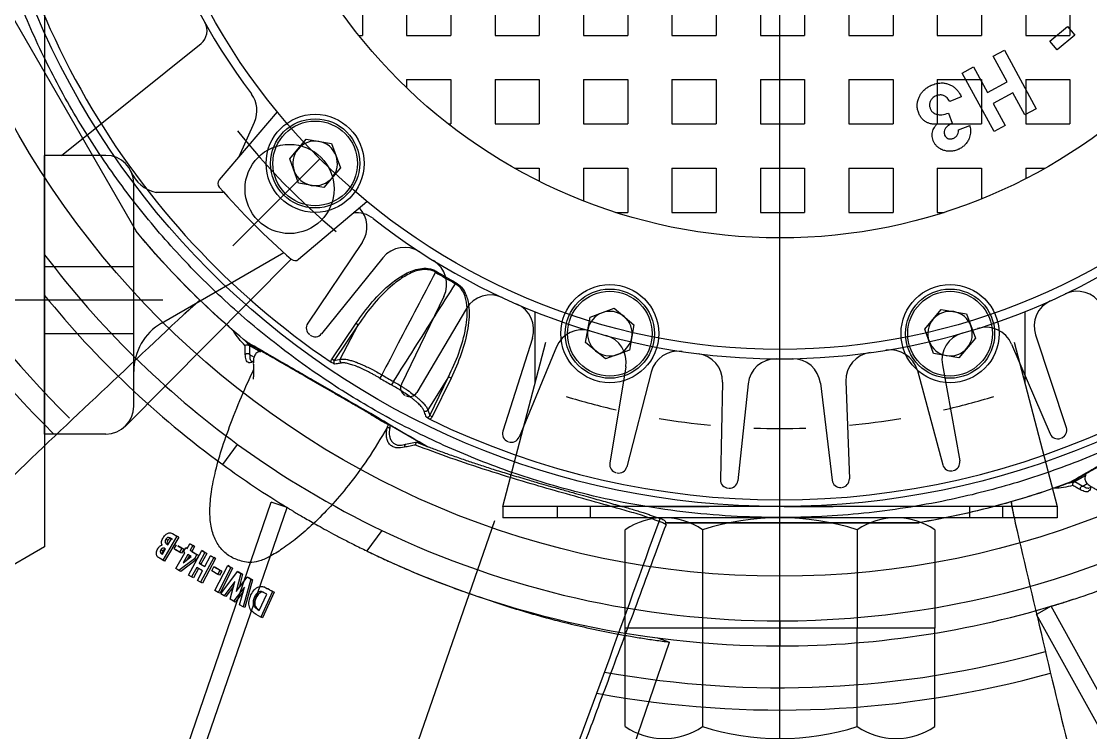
# Model space of a CAD drawing. Header units: millimetres. Extents: x 89978 to 501025, y -351975 to 835730.
# Drawn here: x 272101.5 to 272293.4, y -165627 to -165499.4 of the extents above; entities that cross this region are included whole.
import ezdxf

# ---------------------------------------------------------------- set-up
doc = ezdxf.new("R2010")
doc.units = ezdxf.units.MM
doc.header["$LTSCALE"] = 150
for name, pattern in [('C_SOLID_M', [0]), ('CENTER', [50.8, 31.75, -6.35, 6.35, -6.35]), ('DIVIDEX2', [63.5, 25.4, -12.7, 0, -12.7, 0, -12.7])]:
    doc.linetypes.add(name, pattern=pattern)
doc.layers.add('------00 Load Bank', color=3, linetype='Continuous')

# ---------------------------------------------------------------- blocks, each defined once
blk = doc.blocks.new('A$C02650c35')
h = blk.add_hatch()
h.set_pattern_fill('SQUARE', color=0, scale=2.5, style=0)
h.set_pattern_definition([(0, (-1352.2724, -53.854), (0, 7.9375), [7.9375, -7.9375]), (90, (-1352.2724, -53.854), (-7.9375, 5e-16), [7.9375, -7.9375])])
h.paths.add_polyline_path([(510, 542.5), (510, 555), (522.5, 555), (522.5, 639.32, 0.414214), (425.68, 542.5)])
h.paths.add_polyline_path([(619.32, 542.5, 0.414214), (522.5, 639.32), (522.5, 555), (535, 555), (535, 542.5)])
h.paths.add_polyline_path([(535, 530), (522.5, 530), (522.5, 445.68, 0.414214), (619.32, 542.5), (535, 542.5)])
h.paths.add_polyline_path([(510, 530), (510, 542.5), (425.68, 542.5, 0.414214), (522.5, 445.68), (522.5, 530)])
at = {"color": 0, "linetype": 'Continuous', "lineweight": 25}
for p, q in [((888.03, 703.5), (685.38, 591.17)), ((889.48, 700.88), (686.84, 588.55)), ((663.09, 594.8), (644.45, 627.07)), ((663.03, 595.43), (661.87, 597.45)), ((663.82, 596.87), (663.36, 597.67)), ((664.18, 597.96), (664.1, 598.09)), ((581.38, 594.11), (582.96, 595.41)), ((582.96, 595.41), (585.57, 592.24)), ((663.03, 595.43), (663.82, 596.87)), ((663.07, 595.36), (663.03, 595.43)), ((663.29, 594.22), (663.08, 595.36)), ((583.99, 590.94), (581.38, 594.11)), ((585.57, 592.24), (583.99, 590.94)), ((685.38, 591.17), (686.84, 588.55)), ((585.63, 582.79), (596.13, 588.49)), ((596.13, 588.49), (597.23, 586.47)), ((597.23, 586.47), (593.27, 584.32)), ((593.27, 584.32), (595.17, 580.8)), ((670.46, 584.74), (670.68, 584.78)), ((586.73, 580.77), (585.63, 582.79)), ((591.33, 583.27), (586.73, 580.77)), ((593.24, 579.76), (591.33, 583.27)), ((595.17, 580.8), (599.13, 582.95)), ((599.13, 582.95), (600.23, 580.94)), ((588.64, 577.26), (593.24, 579.76)), ((600.23, 580.94), (589.73, 575.24)), ((589.73, 575.24), (588.64, 577.26)), ((599.95, 574.56), (599.15, 576.58)), ((632.14, 571.45), (632.93, 576)), ((632.93, 576), (637.27, 577.59)), ((637.27, 577.59), (640.82, 574.63)), ((593.99, 575.06), (594.81, 572.98)), ((640.82, 574.63), (640.02, 570.08)), ((596.93, 572.73), (598.73, 573.44)), ((635.69, 568.49), (632.14, 571.45)), ((640.02, 570.08), (635.69, 568.49)), ((670.4, 521.91), (670.4, 567.5)), ((670.4, 567.5), (670.4, 521.93)), ((692.5, 542.5), (688, 542.5)), ((688, 542.5), (692.5, 542.5)), ((691.07, 520.52), (691.82, 522.69)), ((910.7, 447.32), (691.82, 522.69)), ((669.59, 520.89), (669.6, 520.8)), ((631.93, 512.75), (634.89, 516.3)), ((634.89, 516.3), (639.44, 515.5)), ((639.44, 515.5), (641.03, 511.17)), ((633.52, 508.42), (631.93, 512.75)), ((641.03, 511.17), (638.07, 507.62)), ((638.07, 507.62), (633.52, 508.42)), ((683.66, 488.39), (683.66, 488.4)), ((627.34, 484.35), (627.53, 484.24)), ((644.45, 483.46), (644.24, 483.02)), ((644.24, 483.02), (650.13, 479.28)), ((651.19, 479.63), (644.24, 483.02)), ((644.45, 483.46), (651.4, 480.07)), ((625.28, 480.78), (625.46, 480.67)), ((651.4, 480.07), (651.19, 479.63)), ((638.09, 446.9), (656.72, 479.17)), ((650.13, 479.28), (651.19, 479.63)), ((655.96, 477.36), (656.37, 475.26)), ((645.07, 473.13), (645.68, 472.78)), ((656.27, 473.36), (656.37, 473.51)), ((643.87, 471.03), (644.47, 470.68)), ((671.77, 471.02), (675.47, 468.33)), ((634.61, 466.41), (634.88, 466.81)), ((641.07, 463.58), (634.88, 466.81)), ((634.88, 466.81), (641.29, 462.49)), ((641.01, 462.09), (634.61, 466.41)), ((602.39, 462.02), (606.73, 463.61)), ((606.73, 463.61), (610.28, 460.65)), ((641.29, 462.49), (641.07, 463.58)), ((601.6, 457.47), (602.39, 462.02)), ((641.01, 462.09), (641.29, 462.49)), ((610.28, 460.65), (609.48, 456.1)), ((605.15, 454.51), (601.6, 457.47)), ((609.48, 456.1), (605.15, 454.51)), ((667.66, 454.02), (666.69, 451.19)), ((886.73, 378.59), (667.66, 454.02)), ((885.76, 375.76), (666.69, 451.19)), ((682.28, 450.57), (682.76, 451.39)), ((682.41, 450.87), (682.64, 451.28)), ((682.64, 451.28), (682.88, 451.69)), ((682.88, 451.69), (682.76, 451.39)), ((682.76, 451.39), (687.32, 449.3)), ((682.88, 451.69), (687.44, 449.6)), ((638.61, 447.26), (639.77, 449.28)), ((682.41, 450.87), (682.28, 450.57)), ((683.2, 450.37), (683.01, 450.04)), ((686.13, 449.02), (683.2, 450.37)), ((687.32, 449.3), (686.84, 448.47)), ((687.44, 449.6), (687.32, 449.3)), ((687.44, 449.6), (687.36, 449.46)), ((638.57, 447.19), (638.61, 447.26)), ((638.61, 447.26), (640.25, 447.3)), ((640.25, 447.3), (640.71, 448.1)), ((641.37, 447.53), (641.44, 447.67)), ((680.14, 446.87), (680.5, 447.5)), ((680.28, 447.19), (680.64, 447.82)), ((680.64, 447.82), (680.5, 447.5)), ((680.5, 447.5), (685.49, 446.14)), ((680.64, 447.82), (685.62, 446.44)), ((683.84, 448.47), (683.71, 448.16)), ((685.17, 448.26), (685.05, 447.96)), ((686.1, 449.07), (685.98, 448.77)), ((685.98, 448.77), (686.13, 449.02)), ((637.69, 446.44), (638.57, 447.19)), ((679.12, 445.12), (679.48, 445.73)), ((679.26, 445.43), (679.12, 445.12)), ((679.26, 445.43), (679.62, 446.05)), ((679.62, 446.05), (679.48, 445.73)), ((679.48, 445.73), (682.72, 444.88)), ((679.62, 446.05), (682.03, 445.41)), ((680.28, 447.19), (680.14, 446.87)), ((682.72, 444.88), (680.14, 446.87)), ((685.12, 445.49), (681.94, 446.37)), ((681.94, 446.37), (684.48, 444.39)), ((682.77, 446.14), (684.62, 444.7)), ((685.49, 446.14), (685.12, 445.49)), ((685.62, 446.44), (685.49, 446.14)), ((659.98, 442.5), (656.34, 445.15)), ((678.1, 443.36), (678.43, 443.93)), ((678.25, 443.68), (678.1, 443.36)), ((678.25, 443.68), (678.58, 444.25)), ((678.58, 444.25), (678.43, 443.93)), ((678.43, 443.93), (682.9, 441.67)), ((678.58, 444.25), (683.05, 441.99)), ((683.16, 442.12), (679.12, 445.12)), ((684.13, 443.8), (680.94, 444.65)), ((680.94, 444.65), (683.51, 442.73)), ((681.82, 444.41), (683.66, 443.05)), ((684.48, 444.39), (684.13, 443.8)), ((684.62, 444.7), (684.48, 444.39)), ((682.56, 441.08), (678.1, 443.36)), ((678.3, 440.9), (678.93, 441.98)), ((678.46, 441.22), (679.09, 442.31)), ((679.09, 442.31), (678.93, 441.98)), ((678.93, 441.98), (679.67, 441.6)), ((679.67, 441.6), (679.04, 440.51)), ((679.09, 442.31), (679.83, 441.92)), ((679.83, 441.92), (679.67, 441.6)), ((682.9, 441.67), (682.56, 441.08)), ((683.05, 441.99), (682.9, 441.67)), ((683.51, 442.73), (683.16, 442.12)), ((683.66, 443.05), (683.51, 442.73)), ((675.59, 439.07), (675.89, 439.6)), ((675.89, 439.6), (675.72, 439.27)), ((675.89, 439.6), (677.81, 438.56)), ((676.32, 440.3), (676.64, 440.85)), ((676.49, 440.63), (676.32, 440.3)), ((678.25, 439.28), (676.32, 440.3)), ((676.49, 440.63), (676.81, 441.17)), ((676.81, 441.17), (676.64, 440.85)), ((676.64, 440.85), (681.06, 438.51)), ((676.81, 441.17), (681.22, 438.83)), ((678.46, 441.22), (678.3, 440.9)), ((679.04, 440.51), (678.3, 440.9)), ((675.35, 436.6), (676.07, 437.83)), ((675.41, 438.73), (675.72, 439.27)), ((675.59, 439.07), (675.41, 438.73)), ((679.8, 436.34), (675.41, 438.73)), ((675.72, 439.27), (677.64, 438.23)), ((675.89, 437.54), (676.25, 438.16)), ((676.25, 438.16), (676.07, 437.83)), ((676.07, 437.83), (676.87, 437.39)), ((676.25, 438.16), (677.04, 437.72)), ((677.04, 437.72), (676.87, 437.39)), ((677.04, 437.72), (679.13, 434.94)), ((677.64, 438.23), (678.25, 439.28)), ((677.81, 438.56), (677.64, 438.23)), ((677.81, 438.56), (678.23, 439.28)), ((679.04, 438.85), (678.43, 437.8)), ((678.43, 437.8), (680.12, 436.88)), ((678.6, 438.13), (680.29, 437.21)), ((680.74, 437.95), (679.04, 438.85)), ((681.06, 438.51), (680.74, 437.95)), ((681.22, 438.83), (681.06, 438.51)), ((674.16, 436.59), (674.46, 437.1)), ((674.35, 436.92), (674.16, 436.59)), ((675.05, 436.08), (674.16, 436.59)), ((674.35, 436.92), (674.5, 437.18)), ((674.65, 437.43), (674.46, 437.1)), ((674.46, 437.1), (675.35, 436.6)), ((674.5, 437.18), (674.65, 437.43)), ((674.65, 437.43), (675.54, 436.93)), ((675.1, 436.16), (674.91, 435.83)), ((674.91, 435.83), (675.05, 436.08)), ((675.63, 435.42), (674.91, 435.83)), ((675.54, 436.93), (675.35, 436.6)), ((675.54, 436.93), (675.89, 437.54)), ((676.46, 436.83), (676.08, 436.19)), ((676.08, 436.19), (677.57, 435.36)), ((676.27, 436.52), (677, 436.11)), ((677.57, 435.36), (676.46, 436.83)), ((676.87, 437.39), (678.95, 434.61)), ((680.12, 436.88), (679.8, 436.34)), ((680.29, 437.21), (680.12, 436.88)), ((633.06, 435.48), (633.21, 435.32)), ((672.35, 433.47), (672.79, 434.23)), ((672.99, 434.57), (672.79, 434.23)), ((672.79, 434.23), (677.1, 431.7)), ((672.99, 434.57), (677.3, 432.03)), ((675.1, 433.74), (674.38, 434.16)), ((674.54, 434.43), (674.94, 435.13)), ((674.94, 435.12), (674.54, 434.43)), ((674.9, 435.05), (675.14, 435.46)), ((675.14, 435.46), (674.94, 435.13)), ((674.94, 435.13), (675.67, 434.71)), ((675.3, 434.07), (675.1, 433.74)), ((675.14, 435.46), (675.86, 435.05)), ((675.67, 434.71), (675.27, 434.03)), ((675.48, 434.39), (675.3, 434.07)), ((675.78, 435.67), (675.63, 435.42)), ((675.86, 435.05), (675.67, 434.71)), ((678.63, 434.06), (675.78, 435.67)), ((678.95, 434.61), (678.63, 434.06)), ((679.13, 434.94), (678.95, 434.61)), ((673.28, 433.29), (673.2, 433.15)), ((673.28, 433.29), (673.2, 433.15)), ((674.38, 432.63), (673.28, 433.29)), ((673.56, 432.59), (673.36, 432.26)), ((674.31, 432.52), (674.38, 432.63)), ((675.1, 432.21), (675.02, 432.08)), ((675.1, 432.21), (675.02, 432.08)), ((676.04, 431.65), (675.1, 432.21)), ((677.3, 432.03), (677.1, 431.7)), ((677.3, 432.03), (677.17, 431.8)), ((675.46, 431.69), (675.25, 431.36)), ((675.95, 431.5), (676.04, 431.65)), ((677.1, 431.7), (676.84, 431.25)), ((677.04, 431.58), (676.84, 431.25)), ((677.17, 431.8), (677.04, 431.58)), ((578.83, 404.24), (618.1, 426.91)), ((370.3, 410.5), (672.07, 410.5)), ((370.3, 410.5), (672.07, 410.5))]:
    blk.add_line(p, q, dxfattribs=at)
at = {"color": 0}
for p, q in [((636.72, 588.39), (653.33, 593.91)), ((638.02, 584.55), (667.5, 592.27)), ((667.5, 592.27), (667.5, 492.73)), ((638.36, 584.08), (654.44, 591)), ((645.47, 586.5), (632.67, 586.5)), ((667.5, 587.1), (667.5, 497.9)), ((669.5, 582.5), (667.5, 582.5)), ((667.5, 576.5), (669.5, 576.5)), ((642.09, 571.67), (659.32, 574.77)), ((643.1, 567.17), (660, 571.72)), ((671.65, 570.28), (689.31, 570.28)), ((689.31, 570.28), (689.31, 514.72)), ((706.97, 570.28), (689.31, 570.28)), ((689.31, 570.28), (689.31, 514.72)), ((669.5, 563.33), (669.5, 521.67)), ((645.02, 554.35), (662.52, 554.97)), ((671.65, 556.39), (689.31, 556.39)), ((706.97, 556.39), (689.31, 556.39)), ((645.38, 549.76), (662.76, 551.86)), ((645.46, 536.8), (662.87, 534.92)), ((645.16, 532.2), (662.66, 531.8)), ((671.65, 528.61), (706.97, 528.61)), ((643.4, 519.36), (660.36, 515.02)), ((642.45, 514.85), (659.72, 511.96)), ((689.31, 514.72), (671.65, 514.72)), ((706.97, 514.72), (689.31, 514.72)), ((669.5, 508.5), (667.5, 508.5)), ((638.87, 502.39), (655.05, 495.68)), ((667.5, 502.5), (669.5, 502.5)), ((667.5, 492.73), (638.02, 500.45)), ((632.67, 498.5), (645.47, 498.5)), ((637.29, 498.06), (653.97, 492.75)), ((631.98, 486.23), (647.03, 477.29)), ((629.8, 482.17), (645.55, 474.54)), ((622.86, 471.22), (636.49, 460.23)), ((623.15, 456.09), (612.75, 468.32)), ((620.12, 467.52), (634.63, 457.72)), ((620.74, 444.26), (605.1, 459.9)), ((634.61, 431.5), (621.95, 453.44)), ((653.08, 424.99), (623.11, 454.75)), ((596.68, 452.25), (608.91, 441.85)), ((604.72, 445.41), (598.52, 448.18)), ((611.14, 442.55), (611.14, 430.5)), ((604.5, 413.5), (584.45, 438.58)), ((649.5, 426.5), (609.5, 426.5)), ((604.5, 421.5), (604.5, 410.5)), ((654.5, 421.5), (654.5, 410.5)), ((370.3, 410.5), (674.7, 410.5)), ((370.3, 410.5), (674.7, 410.5)), ((654.5, 410.5), (604.5, 410.5))]:
    blk.add_line(p, q, dxfattribs=at)
at = {"color": 0, "linetype": 'Continuous'}
for p, q in [((667.5, 592.27), (669.5, 592.27)), ((669.5, 592.27), (669.5, 492.73)), ((667.5, 492.73), (669.5, 492.73)), ((674.7, 410.5), (776.67, 233.89)), ((674.7, 410.5), (776.67, 233.89))]:
    blk.add_line(p, q, dxfattribs=at)
at = {"color": 0, "linetype": 'C_SOLID_M'}
blk.add_line((667.5, 580.51), (667.5, 501.51), dxfattribs=at)
at = {"color": 0, "linetype": 'ByBlock'}
for p, q in [((667.5, 543.24), (667.5, 552.07)), ((667.5, 520.74), (667.5, 529.71))]:
    blk.add_line(p, q, dxfattribs=at)
at = {"color": 0, "linetype": 'CENTER', "ltscale": 5}
blk.add_line((735.74, 542.5), (399.5, 542.5), dxfattribs=at)
at = {"color": 0, "linetype": 'DIVIDEX2', "ltscale": 0.5}
blk.add_line((913.94, 406.66), (669.98, 491.32), dxfattribs=at)
at = {"color": 0, "linetype": 'CENTER', "ltscale": 2}
blk.add_line((630.5, 431.74), (630.5, 402.07), dxfattribs=at)
at = {"color": 0, "ltscale": 3}
for p, q in [((624.5, 426.5), (624.5, 410.5)), ((636.5, 426.5), (636.5, 410.5))]:
    blk.add_line(p, q, dxfattribs=at)
at = {"color": 0, "linetype": 'Continuous', "lineweight": 25, "flags": 128}
blk.add_lwpolyline([(682.05, 450.17), (681.99, 450.01), (681.92, 449.86)], dxfattribs=at)
at = {"color": 0}
for centre, radius in [((522.5, 542.5), 441), ((522.5, 542.5), 403), ((522.5, 542.5), 399.8), ((522.5, 542.5), 157.5), ((522.5, 542.5), 116.82), ((522.5, 542.5), 96.82), ((610.53, 454.47), 8)]:
    blk.add_circle(centre, radius, dxfattribs=at)
at = {"color": 0, "linetype": 'CENTER'}
blk.add_circle((522.5, 542.5), 420, dxfattribs=at)
blk.add_circle((522.5, 542.5), 420, dxfattribs=at)
at = {"color": 0, "linetype": 'Continuous', "lineweight": 25}
for centre, radius in [((522.5, 542.5), 145), ((636.48, 573.04), 8.8), ((636.48, 573.04), 8), ((636.48, 573.04), 7.6), ((636.48, 511.96), 8.8), ((636.48, 511.96), 8), ((636.48, 511.96), 7.6), ((605.94, 459.06), 8.8), ((605.94, 459.06), 8), ((605.94, 459.06), 7.6)]:
    blk.add_circle(centre, radius, dxfattribs=at)
for centre, radius, start, end in [((522.5, 542.5), 165.5, 0.0003, 205.5882), ((522.5, 542.5), 143.8, 334.0829, 25.9171), ((522.5, 542.5), 170, 0.0003, 18.0429), ((636.48, 573.04), 4, 110.1169, 170.1169), ((636.48, 573.04), 4, 50.1169, 110.1169), ((636.48, 573.04), 4, 350.1169, 50.1169), ((636.48, 573.04), 4, 170.1169, 230.1169), ((636.48, 573.04), 4, 290.1169, 350.1169), ((636.48, 573.04), 4, 230.1169, 290.1169), ((522.5, 542.5), 165.5, 334.4118, 0), ((522.5, 542.5), 170, 334.2068, 0), ((636.48, 511.96), 4, 140.1169, 200.1169), ((636.48, 511.96), 4, 80.1169, 140.1169), ((636.48, 511.96), 4, 20.1169, 80.1169), ((636.48, 511.96), 4, 320.1169, 20.1169), ((636.48, 511.96), 4, 200.1169, 260.1169), ((636.48, 511.96), 4, 260.1169, 320.1169), ((522.5, 542.5), 119.89, 329.0166, 330.9834), ((522.5, 542.5), 120.1, 329.0166, 330.9834), ((649.88, 478.82), 0.52, 337.0684, 60.3842), ((522.5, 542.5), 140.84, 329.5083, 330.4917), ((522.5, 542.5), 141.54, 329.5083, 330.4917), ((522.5, 542.5), 165.5, 323.9681, 334.4118), ((605.94, 459.06), 4, 110.1169, 170.1169), ((605.94, 459.06), 4, 50.1169, 110.1169), ((641.33, 464.03), 0.52, 239.6158, 322.9316), ((522.5, 542.5), 143.8, 274.0829, 325.9171), ((605.94, 459.06), 4, 350.1169, 50.1169), ((605.94, 459.06), 4, 170.1169, 230.1169), ((605.94, 459.06), 4, 290.1169, 350.1169), ((605.94, 459.06), 4, 230.1169, 290.1169), ((522.5, 542.5), 170, 323.9681, 328.6379), ((522.5, 542.5), 165.5, 307.1001, 323.9681), ((522.5, 542.5), 170, 309.0614, 323.9681)]:
    blk.add_arc(centre, radius, start, end, dxfattribs=at)
at = {"color": 0}
for centre, radius, start, end in [((522.5, 542.5), 118.5, 321.9766, 38.0234), ((633.87, 595.88), 5, 121.4337, 205.6103), ((653.81, 592.49), 1.5, 20.8424, 108.3824), ((653.85, 592.37), 1.5, 293.2519, 20.7918), ((635.14, 593.14), 5, 204.2058, 288.3824), ((522.5, 542.5), 177.5, 349.7845, 15.5733), ((522.5, 542.5), 181.5, 349.5657, 15.523), ((640.33, 579.49), 5, 113.2519, 197.4284), ((522.5, 542.5), 131, 12.963, 17.0374), ((641.2, 576.59), 5, 196.024, 280.2006), ((659.58, 573.29), 1.5, 12.6606, 100.2006), ((659.61, 573.17), 1.5, 285.07, 12.61), ((681.8, 563.33), 12.3, 145.6158, 214.3842), ((696.83, 563.33), 12.3, 325.6158, 34.3842), ((644.4, 562.34), 5, 105.07, 189.2466), ((522.5, 542.5), 131, 5.4629, 9.5373), ((644.84, 559.35), 5, 187.8422, 272.0188), ((662.57, 553.47), 1.5, 4.4788, 92.0188), ((715.46, 542.5), 45.96, 162.412, 197.588), ((663.16, 542.5), 45.96, 342.412, 17.588), ((662.58, 553.35), 1.5, 276.8882, 4.4282), ((645.98, 544.8), 5, 96.8882, 181.0648), ((522.5, 542.5), 131, 357.9628, 2.0373), ((646, 541.77), 5, 179.6604, 263.8369), ((662.71, 533.43), 1.5, 356.297, 83.8369), ((645.05, 527.2), 5, 88.7064, 172.883), ((662.7, 533.3), 1.5, 268.7064, 356.2464), ((522.5, 542.5), 131, 350.4627, 354.5371), ((681.8, 521.67), 12.3, 145.6158, 214.3842), ((696.83, 521.67), 12.3, 325.6158, 34.3842), ((644.64, 524.2), 5, 171.4785, 255.6551), ((641.62, 509.91), 5, 80.5246, 164.7012), ((659.99, 513.56), 1.5, 348.1152, 75.6551), ((522.5, 542.5), 131, 342.9627, 347.037), ((659.96, 513.44), 1.5, 260.5246, 348.0645), ((640.79, 507), 5, 163.2967, 247.4733), ((635.77, 493.29), 5, 72.3428, 156.5194), ((654.47, 494.29), 1.5, 339.9334, 67.4733), ((654.43, 494.18), 1.5, 252.3428, 339.8827), ((634.53, 490.53), 5, 155.1149, 239.2915), ((627.62, 477.67), 5, 64.161, 148.3375), ((626, 475.12), 5, 146.9331, 231.1097), ((646.27, 476), 1.5, 331.7515, 59.2915), ((646.21, 475.89), 1.5, 244.161, 331.7009), ((617.32, 463.37), 5, 55.9791, 133.6106), ((619.79, 466.43), 5, 141.9768, 186.2301), ((522.5, 542.5), 124.5, 308.5637, 320.2115), ((635.54, 459.06), 1.5, 323.5697, 51.1097), ((635.47, 458.97), 1.5, 235.9791, 323.5191), ((622.39, 455.44), 1, 318.9165, 40.3784), ((522.5, 542.5), 133.5, 311.0737, 318.9258), ((522.5, 542.5), 118.5, 270, 306.8042), ((596.49, 443.62), 5, 65.932, 126.804), ((609.56, 442.61), 1, 229.6216, 311.0835), ((582.16, 436.65), 3, 40.0001, 119.4057), ((605.17, 431.7), 6.09, 290.6696, 348.6713), ((643.27, 436.5), 10, 210, 270), ((609.5, 421.5), 5, 90, 180), ((649.5, 421.5), 5, 0, 90), ((522.5, 542.5), 181.5, 289.5657, 315.3621), ((522.5, 542.5), 185.5, 289.3551, 315.3621)]:
    blk.add_arc(centre, radius, start, end, dxfattribs=at)
at = {"color": 0, "linetype": 'Continuous', "lineweight": 25}
for points, knots in [([(375.53, 542.5), (375.57, 539.99), (375.64, 534.97), (376.24, 527.44), (377.21, 519.94), (378.7, 511.75), (380.85, 502.91), (383.83, 493.49), (387.45, 484.25), (391.7, 475.24), (396.94, 465.85), (403.29, 456.25), (410.93, 446.56), (419.44, 437.47), (428.68, 429.14), (438.58, 421.64), (448.99, 415.04), (460.04, 409.27), (471.5, 404.47), (483.3, 400.68), (495.31, 397.89), (507.63, 396.11), (520.05, 395.38), (532.47, 395.7), (544.72, 397.05), (556.95, 399.44), (568.89, 402.86), (580.48, 407.27), (591.61, 412.59), (602.35, 418.9), (612.51, 426.09), (621.98, 434.08), (630.71, 442.79), (638.75, 452.29), (645.96, 462.44), (652.27, 473.13), (657.62, 484.24), (662.07, 495.88), (665.17, 506.67), (667.23, 516.46), (668.52, 525.06), (669.3, 533.76), (669.54, 542.09), (669.34, 550.03), (668.76, 557.56), (667.79, 565.06), (666.16, 574.05), (663.54, 584.43), (659.53, 596.1), (654.52, 607.49), (648.55, 618.41), (641.7, 628.77), (634.06, 638.45), (625.54, 647.54), (616.32, 655.86), (606.44, 663.35), (596.02, 669.96), (584.98, 675.73), (573.51, 680.52), (561.69, 684.33), (549.67, 687.11), (537.34, 688.9), (524.95, 689.62), (512.53, 689.3), (500.28, 687.95), (488.05, 685.56), (476.11, 682.14), (464.5, 677.73), (453.38, 672.4), (442.64, 666.09), (432.49, 658.91), (423.02, 650.92), (414.29, 642.21), (406.25, 632.71), (399.04, 622.55), (392.74, 611.88), (387.39, 600.77), (382.94, 589.14), (379.83, 578.33), (377.77, 568.54), (376.49, 559.94), (375.68, 551.24), (375.58, 545.42), (375.53, 542.5)], [0, 0, 0, 0, 0.008148, 0.016329, 0.024509, 0.032722, 0.04336, 0.054073, 0.064787, 0.075604, 0.086421, 0.0997, 0.112979, 0.126448, 0.140113, 0.153362, 0.166751, 0.18014, 0.193805, 0.207084, 0.220364, 0.233832, 0.247498, 0.260747, 0.274136, 0.287525, 0.30119, 0.314439, 0.327781, 0.341217, 0.354882, 0.368162, 0.381441, 0.39491, 0.408575, 0.421824, 0.435213, 0.448602, 0.462267, 0.471652, 0.481085, 0.490519, 0.500003, 0.508151, 0.516332, 0.524512, 0.532725, 0.546005, 0.559284, 0.572753, 0.586418, 0.599667, 0.613056, 0.626445, 0.64011, 0.653359, 0.666701, 0.680137, 0.693803, 0.707051, 0.720441, 0.73383, 0.747495, 0.760744, 0.774133, 0.787522, 0.801187, 0.814436, 0.827825, 0.841214, 0.85488, 0.868159, 0.881438, 0.894907, 0.908572, 0.921851, 0.93513, 0.948599, 0.962264, 0.971649, 0.981082, 0.990516, 1, 1, 1, 1]), ([(685.38, 591.17), (685.38, 591.19), (685.37, 591.21), (685.32, 591.39), (685.23, 591.68), (685.11, 592.08), (684.93, 592.66), (684.68, 593.46), (684.34, 594.53), (683.93, 595.8), (683.44, 597.26), (682.87, 598.92), (682.21, 600.76), (681.46, 602.78), (680.6, 605.01), (679.61, 607.45), (678.49, 610.11), (677.23, 612.95), (675.94, 615.71), (674.65, 618.35), (673.38, 620.83), (672.23, 623.03), (671.45, 624.43), (671.16, 624.94)], [0, 0, 0, 0, 0.039863, 0.079734, 0.119605, 0.159539, 0.199473, 0.252709, 0.305962, 0.359217, 0.412452, 0.465686, 0.518937, 0.572189, 0.625422, 0.681079, 0.736756, 0.792433, 0.848089, 0.890491, 0.932892, 0.975374, 1, 1, 1, 1]), ([(662.93, 594.9), (662.94, 594.9), (662.94, 594.89), (662.55, 595.58), (661.82, 596.85), (660.75, 598.71), (659.41, 601.05), (658.07, 603.36), (656.62, 605.87), (655.03, 608.6), (652.86, 612.36), (651.28, 615.08), (650.43, 616.56)], [0, 0, 0, 0, 0.070293, 0.175767, 0.284303, 0.389371, 0.497457, 0.602995, 0.655623, 0.761087, 0.86961, 1, 1, 1, 1]), ([(650.64, 616.49), (650.65, 616.48), (650.86, 616.12), (651.27, 615.4), (651.88, 614.34), (652.5, 613.28), (653.25, 611.99), (654.12, 610.47), (655.11, 608.75), (656.09, 607.07), (657.02, 605.45), (657.9, 603.93), (658.72, 602.51), (659.48, 601.19), (660.18, 599.98), (660.82, 598.87), (661.39, 597.88), (661.89, 597.02), (662.3, 596.3), (662.63, 595.73), (662.88, 595.3), (663.04, 595.02), (663.11, 594.9), (663.09, 594.93), (663.03, 595.04), (662.94, 595.2), (662.81, 595.41), (662.65, 595.69), (662.52, 595.92), (662.45, 596.03)], [0, 0, 0, 0, 0.00057, 0.026589, 0.052668, 0.078936, 0.105271, 0.149109, 0.193251, 0.238348, 0.283774, 0.327649, 0.371526, 0.415722, 0.459397, 0.503376, 0.54831, 0.593575, 0.637402, 0.681544, 0.726653, 0.772095, 0.815934, 0.86008, 0.887906, 0.915811, 0.943954, 0.972176, 1, 1, 1, 1]), ([(661.57, 597.43), (661.91, 597.33), (662.51, 597.14), (663.16, 597.42), (663.61, 597.89), (663.94, 598.41), (664.2, 598.87), (664.37, 599.18), (664.55, 599.51), (664.72, 599.82), (664.89, 600.11), (665.12, 600.47), (665.35, 600.83), (665.49, 601.01), (665.47, 601), (665.47, 600.99)], [0, 0, 0, 0, 0.262295, 0.455554, 0.590671, 0.681426, 0.714569, 0.742061, 0.766203, 0.789458, 0.813958, 0.840345, 0.898886, 0.968766, 1, 1, 1, 1]), ([(663.82, 598.23), (663.96, 598.24), (664.32, 598.27), (664.68, 598.08), (664.87, 597.76), (664.87, 597.22), (664.64, 596.76), (664.49, 596.46)], [0, 0, 0, 0, 0.111346, 0.289132, 0.468152, 0.646676, 1, 1, 1, 1]), ([(663.82, 596.87), (663.97, 597.15), (664.19, 597.56), (664.18, 597.86), (664.18, 597.96)], [0, 0, 0, 0, 0.67661, 1, 1, 1, 1]), ([(663.74, 595.09), (663.65, 595.07), (663.53, 595.04), (663.39, 595.07), (663.32, 595.09), (663.24, 595.14), (663.17, 595.21), (663.11, 595.29), (663.09, 595.34), (663.08, 595.36)], [0, 0, 0, 0, 0.339906, 0.441459, 0.499633, 0.619848, 0.742941, 0.870108, 1, 1, 1, 1]), ([(664.49, 596.46), (664.37, 596.23), (664.12, 595.77), (663.86, 595.32), (663.74, 595.09)], [0, 0, 0, 0, 0.499736, 1, 1, 1, 1]), ([(663.74, 595.09), (663.98, 593.96), (664.24, 592.71), (664.21, 591.65), (664.21, 591.55)], [0, 0, 0, 0, 0.9063, 1, 1, 1, 1]), ([(664.49, 596.46), (664.41, 596.44), (664.3, 596.42), (664.14, 596.44), (664.03, 596.48), (663.95, 596.56), (663.86, 596.69), (663.84, 596.8), (663.82, 596.87)], [0, 0, 0, 0, 0.260789, 0.385023, 0.499995, 0.615046, 0.739437, 1, 1, 1, 1]), ([(670.47, 584.74), (677.98, 586.5), (692.98, 590.03), (708.58, 593.72), (716.61, 595.88), (717.2, 596.04)], [0, 0, 0, 0, 0.481211, 0.9614406, 1, 1, 1, 1]), ([(663.09, 594.8), (663.87, 592.59), (665.45, 588.17), (667.42, 581.38), (669.12, 574.49), (669.97, 569.83), (670.4, 567.5)], [0, 0, 0, 0, 0.24861, 0.497769, 0.748603, 1, 1, 1, 1]), ([(666.61, 583.99), (667.01, 584.06), (667.78, 584.2), (669.12, 584.46), (670, 584.64), (670.46, 584.74)], [0, 0, 0, 0, 0.345184, 0.660587, 1, 1, 1, 1]), ([(666.61, 583.99), (666.66, 584), (667.23, 584.1), (668.55, 584.35), (669.83, 584.61), (670.47, 584.74)], [0, 0, 0, 0, 0.049764, 0.525006, 1, 1, 1, 1]), ([(670.48, 584.74), (670.47, 584.73), (670.47, 584.73), (670.47, 584.74), (670.46, 584.74)], [0, 0, 0, 0, 0.844265, 1, 1, 1, 1]), ([(599.15, 576.58), (599.4, 576.63), (599.85, 576.72), (600.64, 576.73), (601.15, 576.57), (601.46, 576.47)], [0, 0, 0, 0, 0.325477, 0.583288, 1, 1, 1, 1]), ([(601.46, 576.47), (601.57, 576.43), (601.77, 576.33), (602.07, 576.16), (602.35, 575.96), (602.61, 575.73), (602.84, 575.49), (603.04, 575.23), (603.21, 574.95), (603.34, 574.7), (603.43, 574.5), (603.48, 574.4), (603.5, 574.35)], [0, 0, 0, 0, 0.112142, 0.224929, 0.340395, 0.456975, 0.56335, 0.670683, 0.7806, 0.891225, 0.945596, 1, 1, 1, 1]), ([(591.84, 569.9), (591.79, 570.04), (591.69, 570.32), (591.58, 570.76), (591.52, 571.21), (591.5, 571.62), (591.54, 572.08), (591.63, 572.48), (591.76, 572.86), (591.93, 573.23), (592.14, 573.58), (592.39, 573.9), (592.6, 574.12), (592.82, 574.32), (593.06, 574.52), (593.28, 574.67), (593.53, 574.82), (593.76, 574.95), (593.94, 575.03), (593.99, 575.06)], [0, 0, 0, 0, 0.071474, 0.143331, 0.21716, 0.291914, 0.339691, 0.437006, 0.486598, 0.534364, 0.631405, 0.680819, 0.728899, 0.777222, 0.826302, 0.875642, 0.90664, 0.968833, 1, 1, 1, 1]), ([(601.45, 573.62), (601.37, 573.77), (601.21, 574.09), (600.78, 574.41), (600.33, 574.56), (600.05, 574.56), (599.95, 574.56)], [0, 0, 0, 0, 0.267425, 0.5606418, 0.8294002, 1, 1, 1, 1]), ([(603.5, 574.35), (603.54, 574.24), (603.62, 574.01), (603.71, 573.66), (603.77, 573.3), (603.78, 572.94), (603.76, 572.59), (603.7, 572.26), (603.61, 571.93), (603.49, 571.62), (603.36, 571.34), (603.21, 571.1), (603.03, 570.85), (602.84, 570.64), (602.64, 570.47), (602.44, 570.31), (602.23, 570.18), (602.02, 570.08), (601.89, 570.02), (601.84, 570)], [0, 0, 0, 0, 0.069288, 0.138912, 0.21024, 0.282438, 0.346409, 0.41102, 0.477727, 0.545084, 0.600597, 0.656569, 0.713947, 0.771963, 0.820228, 0.86881, 0.918562, 0.968796, 1, 1, 1, 1]), ([(594.81, 572.98), (594.53, 572.79), (594.09, 572.49), (593.72, 571.85), (593.63, 571.27), (593.72, 570.83), (593.8, 570.6), (593.82, 570.55)], [0, 0, 0, 0, 0.349342, 0.546769, 0.744726, 0.941883, 1, 1, 1, 1]), ([(596.12, 569.48), (596.27, 569.56), (596.61, 569.72), (597, 570.22), (597.23, 570.87), (597.24, 571.75), (597.05, 572.36), (596.93, 572.73)], [0, 0, 0, 0, 0.135581, 0.298168, 0.491785, 0.684385, 1, 1, 1, 1]), ([(598.73, 573.44), (598.85, 573.21), (599.06, 572.79), (599.49, 572.29), (599.98, 572.02), (600.46, 571.95), (600.74, 572.03), (600.86, 572.07)], [0, 0, 0, 0, 0.281057, 0.506589, 0.687673, 0.869925, 1, 1, 1, 1]), ([(600.86, 572.07), (601, 572.14), (601.24, 572.27), (601.47, 572.61), (601.57, 572.96), (601.55, 573.31), (601.48, 573.53), (601.45, 573.62)], [0, 0, 0, 0, 0.252243, 0.44405, 0.635411, 0.841259, 1, 1, 1, 1]), ([(593.82, 570.55), (593.94, 570.3), (594.16, 569.89), (594.71, 569.51), (595.28, 569.33), (595.77, 569.36), (596.04, 569.46), (596.12, 569.48)], [0, 0, 0, 0, 0.285248, 0.490772, 0.6959, 0.905392, 1, 1, 1, 1]), ([(598.89, 570.66), (598.9, 570.55), (598.91, 570.33), (598.9, 570.01), (598.86, 569.68), (598.79, 569.38), (598.7, 569.12), (598.59, 568.89), (598.47, 568.67), (598.33, 568.46), (598.12, 568.19), (597.87, 567.95), (597.61, 567.77), (597.39, 567.62), (597.16, 567.51), (596.99, 567.43), (596.93, 567.41)], [0, 0, 0, 0, 0.078625, 0.157662, 0.238504, 0.320284, 0.381173, 0.442522, 0.505196, 0.568376, 0.629267, 0.753259, 0.816526, 0.862027, 0.953797, 1, 1, 1, 1]), ([(601.84, 570), (601.51, 569.91), (600.86, 569.73), (599.88, 569.96), (599.26, 570.34), (598.97, 570.59), (598.89, 570.66)], [0, 0, 0, 0, 0.318054, 0.633109, 0.909488, 1, 1, 1, 1]), ([(596.93, 567.41), (596.82, 567.37), (596.6, 567.29), (596.26, 567.2), (595.91, 567.15), (595.56, 567.13), (595.1, 567.15), (594.66, 567.25), (594.24, 567.4), (593.85, 567.56), (593.49, 567.77), (593.16, 568.02), (592.91, 568.24), (592.68, 568.48), (592.46, 568.75), (592.29, 569), (592.11, 569.31), (591.97, 569.6), (591.87, 569.82), (591.84, 569.9)], [0, 0, 0, 0, 0.054877, 0.110035, 0.16651, 0.223554, 0.27608, 0.383576, 0.438552, 0.486526, 0.583805, 0.633238, 0.685733, 0.738626, 0.792621, 0.847003, 0.885056, 0.961562, 1, 1, 1, 1]), ([(670.84, 522.05), (670.75, 522.08), (670.53, 522.14), (670.31, 522.06), (670.1, 521.87), (669.93, 521.64), (669.76, 521.31), (669.65, 521.04), (669.59, 520.89)], [0, 0, 0, 0, 0.155051, 0.370128, 0.501578, 0.650489, 0.817867, 1, 1, 1, 1]), ([(670.86, 521.96), (670.86, 522), (670.83, 522.12), (670.72, 522), (670.57, 521.76), (670.45, 521.5), (670.31, 521.19), (670.22, 520.93), (670.17, 520.81)], [0, 0, 0, 0, 0.1354337, 0.4208147, 0.5649205, 0.7093422, 0.8546374, 1, 1, 1, 1]), ([(683.66, 488.4), (683.98, 489.31), (684.61, 491.14), (685.54, 494.01), (686.45, 497), (687.33, 500.1), (688.27, 503.69), (689.07, 507.06), (689.73, 510.18), (690.21, 512.57), (690.66, 515.02), (691.08, 517.52), (691.47, 520.07), (691.7, 521.82), (691.82, 522.69)], [0, 0, 0, 0, 0.09594, 0.191903, 0.287866, 0.384015, 0.480164, 0.609768, 0.674639, 0.73951, 0.804594, 0.869678, 0.934839, 1, 1, 1, 1]), ([(656.08, 477.53), (656.31, 478.13), (656.79, 479.38), (657.53, 481.37), (658.31, 483.56), (659.09, 485.82), (659.73, 487.73), (660.22, 489.23), (660.61, 490.42), (661.01, 491.68), (661.42, 493.03), (661.86, 494.45), (662.31, 495.96), (662.74, 497.4), (663.2, 498.96), (663.73, 500.8), (664.34, 502.97), (664.96, 505.19), (665.51, 507.13), (665.98, 508.83), (666.41, 510.38), (666.83, 511.88), (667.25, 513.38), (667.64, 514.76), (667.98, 515.96), (668.28, 516.98), (668.56, 517.88), (668.82, 518.69), (669.08, 519.41), (669.34, 520.11), (669.51, 520.57), (669.6, 520.8)], [0, 0, 0, 0, 0.049094, 0.102093, 0.159038, 0.21996, 0.27448, 0.301995, 0.33101, 0.361541, 0.393603, 0.427211, 0.462382, 0.499132, 0.527423, 0.568929, 0.623911, 0.672564, 0.714497, 0.749584, 0.781124, 0.812494, 0.843715, 0.874803, 0.897512, 0.917804, 0.937796, 0.953294, 0.968781, 0.984376, 1, 1, 1, 1]), ([(670.17, 520.81), (670, 520.34), (669.64, 519.39), (668.95, 517.35), (667.91, 513.68), (666.46, 508.59), (664.84, 502.74), (663.05, 496.53), (661.06, 490.03), (658.82, 483.31), (657.25, 479.16), (656.47, 477.09)], [0, 0, 0, 0, 0.031208, 0.0639483, 0.1281356, 0.2535308, 0.3791096, 0.5034815, 0.6688717, 0.8348483, 1, 1, 1, 1]), ([(670.17, 520.81), (670.09, 520.84), (669.96, 520.89), (669.8, 520.94), (669.69, 520.95), (669.62, 520.93), (669.59, 520.91), (669.59, 520.89), (669.59, 520.89)], [0, 0, 0, 0, 0.349048, 0.512838, 0.662313, 0.811827, 0.975694, 1, 1, 1, 1]), ([(897.03, 416.99), (889.14, 421.48), (873.07, 430.61), (848.73, 444.14), (823.89, 457.38), (798.75, 469.94), (773.35, 481.46), (747.72, 492.03), (722, 501.93), (696.12, 511.43), (678.82, 517.68), (670.17, 520.81)], [0.0040453, 0.0040453, 0.0040453, 0.0040453, 0.1120904, 0.224186, 0.3362006, 0.4480891, 0.5598872, 0.6697434, 0.7797254, 0.8898282, 1, 1, 1, 1]), ([(897.11, 417.24), (894.2, 418.91), (887.99, 422.44), (878.85, 427.64), (870.06, 432.61), (862.36, 436.93), (855.75, 440.6), (847.79, 445), (837.98, 450.33), (825.04, 457.2), (811.01, 464.4), (795.89, 471.8), (779.98, 479.16), (763.01, 486.53), (748.66, 492.42), (737.62, 496.82), (730.49, 499.61), (723.97, 502.13), (718.44, 504.24), (713.51, 506.11), (708.66, 507.95), (703.2, 510), (697.01, 512.31), (690.27, 514.82), (683.22, 517.45), (676.71, 519.86), (672.59, 521.4), (670.84, 522.05)], [0.004054, 0.004054, 0.004054, 0.004054, 0.044055, 0.0892389, 0.1294144, 0.1645669, 0.1946506, 0.2196261, 0.2731864, 0.3280385, 0.3947317, 0.4616638, 0.5294155, 0.6044734, 0.683072, 0.7151603, 0.7467466, 0.7747501, 0.7989803, 0.8176563, 0.837837, 0.8611081, 0.8874794, 0.916906, 0.9473172, 0.9775846, 1, 1, 1, 1]), ([(627.34, 484.35), (627.59, 484.7), (628.08, 485.4), (629.48, 486.23), (631.31, 486.68), (633.46, 486.74), (636.41, 486.39), (640.16, 485.41), (643.02, 484.11), (644.45, 483.46)], [0, 0, 0, 0, 0.069548, 0.138757, 0.259148, 0.373287, 0.487735, 0.74354, 1, 1, 1, 1]), ([(644.24, 483.02), (642.83, 483.67), (640.01, 484.98), (636.34, 485.99), (633.45, 486.39), (631.36, 486.39), (629.58, 486), (628.23, 485.24), (627.76, 484.58), (627.53, 484.24)], [0, 0, 0, 0, 0.259237, 0.517851, 0.632444, 0.746728, 0.865547, 0.932898, 1, 1, 1, 1]), ([(667.66, 454.02), (667.67, 454.03), (667.68, 454.05), (667.78, 454.21), (667.93, 454.47), (668.15, 454.83), (668.46, 455.35), (668.89, 456.07), (669.46, 457.04), (670.13, 458.2), (670.89, 459.54), (671.73, 461.07), (672.66, 462.79), (673.66, 464.7), (674.74, 466.84), (675.9, 469.21), (677.12, 471.82), (678.39, 474.65), (679.58, 477.46), (680.67, 480.18), (681.67, 482.79), (682.53, 485.11), (683.05, 486.63), (683.24, 487.19)], [0, 0, 0, 0, 0.039863, 0.079734, 0.119605, 0.159539, 0.199473, 0.252709, 0.305962, 0.359217, 0.412452, 0.465686, 0.518937, 0.572189, 0.625422, 0.681079, 0.736756, 0.792433, 0.848089, 0.890491, 0.932892, 0.975374, 1, 1, 1, 1]), ([(645.07, 473.13), (641.15, 475.62), (635.3, 479.32), (629.45, 483.03), (627.53, 484.24)], [0, 0, 0, 0, 0.671221, 1, 1, 1, 1]), ([(634.61, 466.41), (633.3, 467.34), (630.7, 469.2), (627.81, 472.15), (625.84, 474.93), (624.9, 477.07), (624.67, 478.98), (624.92, 480.13), (625.22, 480.68), (625.28, 480.78)], [0, 0, 0, 0, 0.261245, 0.521763, 0.668252, 0.815539, 0.897444, 0.980126, 1, 1, 1, 1]), ([(625.46, 480.67), (625.41, 480.57), (625.22, 480.25), (625.04, 479.67), (624.94, 478.71), (625.16, 477.13), (626.14, 475.08), (628.12, 472.4), (631.01, 469.54), (633.59, 467.72), (634.88, 466.81)], [0, 0, 0, 0, 0.019153, 0.062659, 0.099499, 0.179674, 0.325921, 0.472812, 0.736059, 1, 1, 1, 1]), ([(625.46, 480.67), (629.72, 478.45), (635.85, 475.23), (641.98, 472.02), (643.87, 471.03)], [0, 0, 0, 0, 0.693115, 1, 1, 1, 1]), ([(651.4, 480.07), (651.49, 480.01), (651.67, 479.91), (651.79, 479.73), (651.84, 479.65)], [0, 0, 0, 0, 0.537957, 1, 1, 1, 1]), ([(645.07, 473.13), (645.17, 473.3), (645.46, 473.81), (645.87, 474.47), (646.3, 475.14), (646.77, 475.84), (647.26, 476.53), (647.74, 477.14), (648.09, 477.56), (648.43, 477.95), (648.76, 478.29), (649.07, 478.59), (649.36, 478.84), (649.64, 479.04), (649.9, 479.19), (650.06, 479.25), (650.13, 479.28)], [0, 0, 0, 0, 0.053942, 0.163293, 0.218797, 0.282315, 0.411672, 0.477663, 0.541788, 0.606376, 0.67241, 0.738939, 0.803045, 0.867598, 0.933556, 1, 1, 1, 1]), ([(650.36, 478.62), (650.29, 478.59), (650.15, 478.54), (649.92, 478.4), (649.66, 478.2), (649.39, 477.97), (649.1, 477.68), (648.81, 477.36), (648.49, 476.99), (648.17, 476.59), (647.73, 476.01), (647.27, 475.36), (646.84, 474.7), (646.43, 474.06), (646.05, 473.43), (645.77, 472.95), (645.68, 472.78)], [0, 0, 0, 0, 0.064082, 0.12861, 0.194542, 0.260958, 0.325111, 0.389714, 0.455749, 0.522285, 0.585839, 0.715215, 0.781218, 0.835163, 0.944502, 1, 1, 1, 1]), ([(651.41, 478.98), (651.35, 478.96), (651, 478.84), (650.65, 478.72), (650.36, 478.62)], [0, 0, 0, 0, 0.172781, 1, 1, 1, 1]), ([(651.41, 478.98), (651.42, 479.02), (651.46, 479.1), (651.48, 479.25), (651.44, 479.41), (651.34, 479.55), (651.24, 479.61), (651.19, 479.63)], [0, 0, 0, 0, 0.151361, 0.358857, 0.564247, 0.778086, 1, 1, 1, 1]), ([(651.84, 479.65), (651.83, 479.63), (651.8, 479.57), (651.76, 479.5), (651.72, 479.42), (651.68, 479.36), (651.63, 479.29), (651.59, 479.22), (651.55, 479.17), (651.51, 479.11), (651.48, 479.07), (651.44, 479.03), (651.42, 479), (651.41, 478.98), (651.41, 478.98)], [0, 0, 0, 0, 0.069212, 0.209771, 0.281171, 0.37862, 0.476858, 0.577142, 0.677956, 0.756908, 0.835992, 0.915357, 0.994777, 1, 1, 1, 1]), ([(652.85, 472.52), (653.3, 473.3), (654.43, 475.26), (655.76, 477.55), (656.55, 478.92), (656.74, 479.26)], [0, 0, 0, 0, 0.331541, 0.833602, 1, 1, 1, 1]), ([(656.62, 478.93), (656.49, 478.71), (655.76, 477.44), (654.5, 475.26), (653.35, 473.27), (652.9, 472.49)], [0, 0, 0, 0, 0.113791, 0.650536, 1, 1, 1, 1]), ([(656.08, 477.53), (656.06, 477.49), (656.02, 477.42), (655.98, 477.33), (655.98, 477.26), (656, 477.21), (656.03, 477.18), (656.08, 477.15), (656.21, 477.1), (656.36, 477.1), (656.47, 477.09)], [0, 0, 0, 0, 0.135828, 0.265412, 0.386223, 0.443735, 0.500875, 0.570623, 0.675657, 1, 1, 1, 1]), ([(656.47, 477.09), (656.53, 476.76), (656.66, 476.09), (656.79, 475.43), (656.85, 475.1)], [0, 0, 0, 0, 0.499828, 1, 1, 1, 1]), ([(656.85, 475.1), (656.93, 474.64), (657.05, 473.95), (656.82, 473.08), (656.45, 472.5), (655.84, 472.08), (655.07, 471.87), (654.21, 471.84), (653.63, 471.94), (653.34, 471.99)], [0, 0, 0, 0, 0.246799, 0.37212, 0.497923, 0.623252, 0.748966, 0.874706, 1, 1, 1, 1]), ([(656.37, 475.26), (656.45, 474.95), (656.56, 474.49), (656.55, 473.88), (656.42, 473.6), (656.36, 473.46)], [0, 0, 0, 0, 0.515023, 0.760045, 1, 1, 1, 1]), ([(656.38, 475.26), (656.38, 475.25), (656.38, 475.24), (656.39, 475.21), (656.42, 475.18), (656.48, 475.15), (656.62, 475.11), (656.76, 475.11), (656.85, 475.1)], [0, 0, 0, 0, 0.041908, 0.136168, 0.230362, 0.328397, 0.540662, 1, 1, 1, 1]), ([(650.6, 468.74), (650.83, 469.16), (651.36, 470.08), (652.06, 471.24), (652.49, 472.09), (652.77, 472.39), (652.83, 472.49), (652.85, 472.52)], [0, 0, 0, 0, 0.322505, 0.723491, 0.924689, 0.974891, 1, 1, 1, 1]), ([(653.34, 471.99), (653.24, 472.03), (653.08, 472.09), (652.92, 472.19), (652.84, 472.2), (652.82, 472.2), (652.8, 472.18), (652.78, 472.15), (652.75, 472.08), (652.66, 471.9), (652.35, 471.31), (651.7, 470.14), (651.04, 469.12), (650.65, 468.52)], [0, 0, 0, 0, 0.068571, 0.109362, 0.113504, 0.117198, 0.121159, 0.126092, 0.139044, 0.171949, 0.24634, 0.557434, 1, 1, 1, 1]), ([(652.9, 472.49), (652.9, 472.49), (652.88, 472.46), (652.83, 472.36), (652.63, 472), (652.13, 471.2), (651.48, 470.01), (650.96, 469.08), (650.73, 468.67)], [0, 0, 0, 0, 0.000014, 0.027847, 0.077877, 0.276594, 0.677195, 1, 1, 1, 1]), ([(652.9, 472.49), (652.98, 472.49), (653.16, 472.49), (653.33, 472.46), (653.42, 472.44)], [0, 0, 0, 0, 0.474086, 1, 1, 1, 1]), ([(653.42, 472.44), (653.41, 472.4), (653.39, 472.32), (653.37, 472.2), (653.35, 472.08), (653.35, 472.02), (653.34, 471.99)], [0, 0, 0, 0, 0.247953, 0.499999, 0.75231, 1, 1, 1, 1]), ([(653.42, 472.44), (653.69, 472.41), (654.21, 472.33), (654.97, 472.41), (655.62, 472.66), (656.07, 473.01), (656.22, 473.27), (656.27, 473.36)], [0, 0, 0, 0, 0.236469, 0.464989, 0.684448, 0.898167, 1, 1, 1, 1]), ([(641.07, 463.58), (641.06, 463.66), (641.02, 463.86), (641.04, 464.27), (641.1, 464.69), (641.18, 465.07), (641.29, 465.48), (641.46, 466.02), (641.66, 466.57), (641.9, 467.15), (642.2, 467.86), (642.56, 468.6), (642.86, 469.21), (643.19, 469.83), (643.52, 470.44), (643.78, 470.89), (643.87, 471.03)], [0, 0, 0, 0, 0.063099, 0.166884, 0.256155, 0.287068, 0.349133, 0.443534, 0.50725, 0.560423, 0.65828, 0.753341, 0.806586, 0.856423, 0.953123, 1, 1, 1, 1]), ([(644.47, 470.68), (644.36, 470.5), (644.16, 470.15), (643.86, 469.61), (643.56, 469.06), (643.29, 468.53), (642.94, 467.83), (642.64, 467.16), (642.37, 466.52), (642.14, 465.91), (641.96, 465.35), (641.83, 464.86), (641.76, 464.51), (641.72, 464.21), (641.72, 463.94), (641.74, 463.79), (641.75, 463.71)], [0, 0, 0, 0, 0.06056, 0.12155, 0.183884, 0.246677, 0.307189, 0.430192, 0.492809, 0.554547, 0.680014, 0.743874, 0.806812, 0.870171, 0.934856, 1, 1, 1, 1]), ([(653.34, 471.99), (655.26, 470.84), (658.86, 468.69), (663.55, 465.23), (667.39, 461.96), (670.54, 458.86), (673.08, 455.96), (675.05, 453.3), (676.47, 450.97), (677.37, 449.01), (677.61, 447.39), (677.29, 445.73), (676.66, 443.93), (675.29, 442.21), (673.39, 440.99), (670.99, 440.28), (668.11, 440.09), (664.75, 440.39), (660.93, 441.18), (656.6, 442.44), (651.71, 444.22), (647.1, 446.11), (644.13, 447.47), (643, 447.99)], [0, 0, 0, 0, 0.080739, 0.151235, 0.213353, 0.268442, 0.318269, 0.361669, 0.398556, 0.428698, 0.452315, 0.472715, 0.51153, 0.548468, 0.58504, 0.622842, 0.663507, 0.708451, 0.759052, 0.815438, 0.879842, 0.953818, 1, 1, 1, 1]), ([(638.09, 447.08), (638.09, 447.08), (638.1, 447.07), (638.49, 447.75), (639.23, 449.02), (640.31, 450.88), (641.66, 453.21), (642.99, 455.53), (644.44, 458.03), (646.01, 460.77), (648.18, 464.54), (649.75, 467.26), (650.6, 468.74)], [0, 0, 0, 0, 0.070293, 0.175767, 0.284303, 0.389371, 0.497457, 0.602995, 0.655623, 0.761087, 0.86961, 1, 1, 1, 1]), ([(650.65, 468.52), (650.64, 468.51), (650.44, 468.15), (650.02, 467.44), (649.41, 466.37), (648.8, 465.31), (648.05, 464.01), (647.18, 462.5), (646.18, 460.78), (645.21, 459.1), (644.28, 457.48), (643.4, 455.96), (642.58, 454.54), (641.82, 453.22), (641.12, 452), (640.48, 450.9), (639.9, 449.9), (639.41, 449.05), (639, 448.33), (638.66, 447.76), (638.41, 447.33), (638.25, 447.05), (638.18, 446.93), (638.2, 446.96), (638.26, 447.07), (638.35, 447.23), (638.48, 447.45), (638.63, 447.72), (638.77, 447.95), (638.83, 448.06)], [0, 0, 0, 0, 0.00057, 0.026589, 0.052668, 0.078936, 0.105271, 0.149109, 0.193251, 0.238348, 0.283774, 0.327649, 0.371526, 0.415722, 0.459397, 0.503376, 0.54831, 0.593575, 0.637402, 0.681544, 0.726653, 0.772095, 0.815934, 0.86008, 0.887906, 0.915811, 0.943954, 0.972176, 1, 1, 1, 1]), ([(650.6, 468.74), (650.62, 468.73), (650.65, 468.71), (650.69, 468.69), (650.72, 468.68), (650.73, 468.67), (650.73, 468.67)], [0, 0, 0, 0, 0.447132, 0.642867, 0.838602, 1, 1, 1, 1]), ([(650.73, 468.67), (650.7, 468.62), (650.68, 468.57), (650.65, 468.52), (650.65, 468.52)], [0, 0, 0, 0, 0.99964, 1, 1, 1, 1]), ([(641.29, 462.49), (641.34, 462.46), (641.43, 462.4), (641.6, 462.38), (641.77, 462.42), (641.89, 462.51), (641.94, 462.59), (641.96, 462.62)], [0, 0, 0, 0, 0.221914, 0.435753, 0.641143, 0.848639, 1, 1, 1, 1]), ([(641.96, 462.62), (641.96, 462.62), (641.94, 462.55), (641.87, 462.4), (641.75, 462.16), (641.64, 461.99), (641.6, 461.92)], [0, 0, 0, 0, 0.005237, 0.322719, 0.719013, 1, 1, 1, 1]), ([(641.75, 463.71), (641.77, 463.61), (641.84, 463.24), (641.91, 462.88), (641.96, 462.62)], [0, 0, 0, 0, 0.290347, 1, 1, 1, 1]), ([(641.6, 461.92), (641.5, 461.92), (641.29, 461.93), (641.11, 462.03), (641.01, 462.09)], [0, 0, 0, 0, 0.462043, 1, 1, 1, 1]), ([(639.61, 449.53), (639.69, 449.18), (639.82, 448.57), (640.39, 448.15), (641.02, 447.99), (641.64, 447.96), (642.16, 447.97), (642.53, 447.98), (642.89, 447.99), (643.26, 447.99), (643.59, 447.99), (644.02, 447.98), (644.44, 447.95), (644.67, 447.92), (644.65, 447.93), (644.64, 447.93)], [0, 0, 0, 0, 0.262295, 0.455554, 0.590671, 0.681426, 0.714569, 0.742061, 0.766203, 0.789458, 0.813958, 0.840345, 0.898886, 0.968766, 1, 1, 1, 1]), ([(683.33, 447.54), (683.01, 447.72), (682.53, 448), (682.08, 448.53), (681.87, 448.96), (681.79, 449.41), (681.93, 449.96), (682.14, 450.32), (682.28, 450.57)], [0, 0, 0, 0, 0.247987, 0.37312, 0.497401, 0.622314, 0.747638, 1, 1, 1, 1]), ([(682.05, 450.16), (682.06, 450.18), (682.09, 450.27), (682.17, 450.44), (682.28, 450.66), (682.36, 450.8), (682.41, 450.87)], [0, 0, 0, 0, 0.063167, 0.373961, 0.686877, 1, 1, 1, 1]), ([(683.01, 450.04), (682.93, 449.88), (682.8, 449.65), (682.72, 449.31), (682.76, 449.03), (682.91, 448.76), (683.2, 448.44), (683.51, 448.27), (683.71, 448.16)], [0, 0, 0, 0, 0.250156, 0.375667, 0.500586, 0.625527, 0.750593, 1, 1, 1, 1]), ([(682.96, 449.92), (682.93, 449.86), (682.85, 449.71), (682.86, 449.42), (683.01, 449.1), (683.27, 448.81), (683.57, 448.6), (683.77, 448.5), (683.84, 448.47)], [0, 0, 0, 0, 0.132586, 0.315673, 0.49897, 0.682297, 0.897512, 1, 1, 1, 1]), ([(640.23, 446.51), (640.17, 446.57), (640.1, 446.66), (640.03, 446.8), (640.02, 446.92), (640.04, 447.03), (640.11, 447.17), (640.19, 447.25), (640.25, 447.3)], [0, 0, 0, 0, 0.260789, 0.385023, 0.499995, 0.615046, 0.739437, 1, 1, 1, 1]), ([(641.43, 447.98), (641.5, 447.87), (641.71, 447.56), (641.73, 447.16), (641.54, 446.83), (641.07, 446.57), (640.56, 446.54), (640.23, 446.51)], [0, 0, 0, 0, 0.111346, 0.289132, 0.468152, 0.646676, 1, 1, 1, 1]), ([(640.25, 447.3), (640.56, 447.31), (641.03, 447.32), (641.29, 447.48), (641.37, 447.53)], [0, 0, 0, 0, 0.67661, 1, 1, 1, 1]), ([(686.84, 448.47), (686.69, 448.22), (686.45, 447.84), (685.99, 447.43), (685.52, 447.23), (684.99, 447.16), (684.25, 447.18), (683.7, 447.4), (683.33, 447.54)], [0, 0, 0, 0, 0.250193, 0.375675, 0.500989, 0.626133, 0.751199, 1, 1, 1, 1]), ([(683.71, 448.16), (683.94, 448.07), (684.27, 447.94), (684.73, 447.91), (684.94, 447.94), (685.05, 447.96)], [0, 0, 0, 0, 0.498415, 0.74902, 1, 1, 1, 1]), ([(683.84, 448.47), (683.95, 448.42), (684.24, 448.3), (684.71, 448.19), (685.03, 448.24), (685.17, 448.26)], [0, 0, 0, 0, 0.245128, 0.668238, 1, 1, 1, 1]), ([(685.05, 447.96), (685.16, 448), (685.37, 448.08), (685.7, 448.35), (685.87, 448.6), (685.98, 448.77)], [0, 0, 0, 0, 0.248415, 0.498726, 1, 1, 1, 1]), ([(685.17, 448.26), (685.33, 448.33), (685.6, 448.43), (685.89, 448.73), (686.02, 448.95), (686.1, 449.07)], [0, 0, 0, 0, 0.360895, 0.640408, 1, 1, 1, 1]), ([(638.09, 446.9), (636.57, 445.11), (633.53, 441.53), (628.63, 436.43), (623.52, 431.52), (619.91, 428.45), (618.1, 426.91)], [0, 0, 0, 0, 0.24861, 0.497769, 0.748603, 1, 1, 1, 1]), ([(638.66, 446.48), (637.8, 445.71), (636.86, 444.86), (635.92, 444.35), (635.83, 444.3)], [0, 0, 0, 0, 0.9063, 1, 1, 1, 1]), ([(638.66, 446.48), (638.6, 446.55), (638.52, 446.63), (638.47, 446.77), (638.46, 446.84), (638.46, 446.93), (638.48, 447.03), (638.52, 447.12), (638.55, 447.16), (638.57, 447.19)], [0, 0, 0, 0, 0.3399056, 0.4414588, 0.4996331, 0.6198482, 0.7429413, 0.8701083, 1, 1, 1, 1]), ([(640.23, 446.51), (639.96, 446.5), (639.44, 446.49), (638.92, 446.48), (638.66, 446.48)], [0, 0, 0, 0, 0.4997355, 1, 1, 1, 1]), ([(630.48, 438.44), (630.75, 438.13), (631.26, 437.53), (632.15, 436.51), (632.75, 435.83), (633.06, 435.48)], [0, 0, 0, 0, 0.345184, 0.660587, 1, 1, 1, 1]), ([(630.48, 438.44), (630.52, 438.4), (630.89, 437.96), (631.77, 436.94), (632.63, 435.97), (633.06, 435.48)], [0, 0, 0, 0, 0.0497641, 0.5250064, 1, 1, 1, 1]), ([(633.07, 435.47), (633.06, 435.47), (633.05, 435.47), (633.06, 435.48), (633.06, 435.48)], [0, 0, 0, 0, 0.761057, 1, 1, 1, 1]), ([(633.07, 435.47), (638.35, 429.85), (648.9, 418.63), (659.89, 406.96), (665.78, 401.09), (666.21, 400.65)], [0, 0, 0, 0, 0.481211, 0.961441, 1, 1, 1, 1]), ([(673.05, 431.79), (673, 431.82), (672.82, 431.94), (672.58, 432.15), (672.37, 432.42), (672.24, 432.66), (672.18, 432.89), (672.2, 433.17), (672.29, 433.35), (672.35, 433.47)], [0, 0, 0, 0, 0.06266, 0.249252, 0.373609, 0.4986, 0.623723, 0.748551, 1, 1, 1, 1]), ([(673.2, 433.15), (673.13, 433.02), (673.04, 432.86), (673.04, 432.62), (673.1, 432.49), (673.21, 432.36), (673.31, 432.29), (673.36, 432.26)], [0, 0, 0, 0, 0.4959, 0.620732, 0.746414, 0.872582, 1, 1, 1, 1]), ([(673.4, 433.48), (673.33, 433.36), (673.24, 433.19), (673.25, 432.93), (673.33, 432.79), (673.43, 432.68), (673.52, 432.62), (673.56, 432.59)], [0, 0, 0, 0, 0.5, 0.655867, 0.776779, 0.898139, 1, 1, 1, 1]), ([(673.36, 432.26), (673.41, 432.23), (673.52, 432.17), (673.7, 432.12), (673.86, 432.13), (674.03, 432.18), (674.19, 432.32), (674.27, 432.45), (674.31, 432.52)], [0, 0, 0, 0, 0.1241175, 0.2490173, 0.3744286, 0.499969, 0.7499595, 1, 1, 1, 1]), ([(673.56, 432.59), (673.65, 432.55), (673.79, 432.48), (673.98, 432.46), (674.16, 432.48), (674.29, 432.55), (674.34, 432.63), (674.36, 432.65)], [0, 0, 0, 0, 0.249514, 0.425336, 0.599722, 0.883024, 1, 1, 1, 1]), ([(675.02, 432.08), (675, 432.03), (674.94, 431.92), (674.93, 431.77), (674.98, 431.63), (675.04, 431.53), (675.14, 431.43), (675.21, 431.38), (675.25, 431.36)], [0, 0, 0, 0, 0.249435, 0.499226, 0.624652, 0.749536, 0.873948, 1, 1, 1, 1]), ([(675.15, 432.18), (675.15, 432.17), (675.13, 432.12), (675.16, 432.01), (675.23, 431.88), (675.34, 431.77), (675.42, 431.71), (675.46, 431.69)], [0, 0, 0, 0, 0.075084, 0.326607, 0.580052, 0.817178, 1, 1, 1, 1]), ([(674.41, 431.58), (674.32, 431.55), (674.13, 431.49), (673.79, 431.49), (673.41, 431.59), (673.17, 431.73), (673.05, 431.79)], [0, 0, 0, 0, 0.2487203, 0.4984338, 0.7487079, 1, 1, 1, 1]), ([(675.07, 430.8), (675.03, 430.83), (674.95, 430.88), (674.8, 430.99), (674.63, 431.16), (674.49, 431.37), (674.44, 431.51), (674.41, 431.58)], [0, 0, 0, 0, 0.125463, 0.250126, 0.499927, 0.74927, 1, 1, 1, 1]), ([(676.43, 430.73), (676.35, 430.67), (676.19, 430.57), (675.85, 430.54), (675.45, 430.6), (675.2, 430.73), (675.07, 430.8)], [0, 0, 0, 0, 0.250156, 0.500622, 0.750062, 1, 1, 1, 1]), ([(675.25, 431.36), (675.29, 431.33), (675.37, 431.29), (675.49, 431.26), (675.6, 431.25), (675.73, 431.28), (675.86, 431.36), (675.92, 431.45), (675.95, 431.5)], [0, 0, 0, 0, 0.123522, 0.248139, 0.370579, 0.498886, 0.748791, 1, 1, 1, 1]), ([(675.46, 431.69), (675.52, 431.66), (675.63, 431.6), (675.78, 431.58), (675.85, 431.6), (675.89, 431.6)], [0, 0, 0, 0, 0.417609, 0.726108, 1, 1, 1, 1]), ([(676.84, 431.25), (676.78, 431.15), (676.67, 430.96), (676.51, 430.8), (676.43, 430.73)], [0, 0, 0, 0, 0.500362, 1, 1, 1, 1])]:
    blk.add_open_spline(points, degree=3, knots=knots, dxfattribs=at)
for points in [[(663.09, 594.8), (664.74, 590.37), (667.6, 581.38), (669.61, 572.16), (670.4, 567.5)], [(652.9, 472.49), (652.89, 472.5), (652.87, 472.51), (652.86, 472.51), (652.85, 472.52)], [(638.09, 446.9), (635.07, 443.25), (628.72, 436.28), (621.75, 429.93), (618.1, 426.91)]]:
    blk.add_open_spline(points, degree=3, dxfattribs=at)

msp = doc.modelspace()

# ---------------------------------------------------------------- block references
at = {"layer": '------00 Load Bank', "rotation": 270}
msp.add_blockref('A$C02650c35', (271695.16, -164918.93), dxfattribs=at)

doc.saveas('drawing.dxf')
